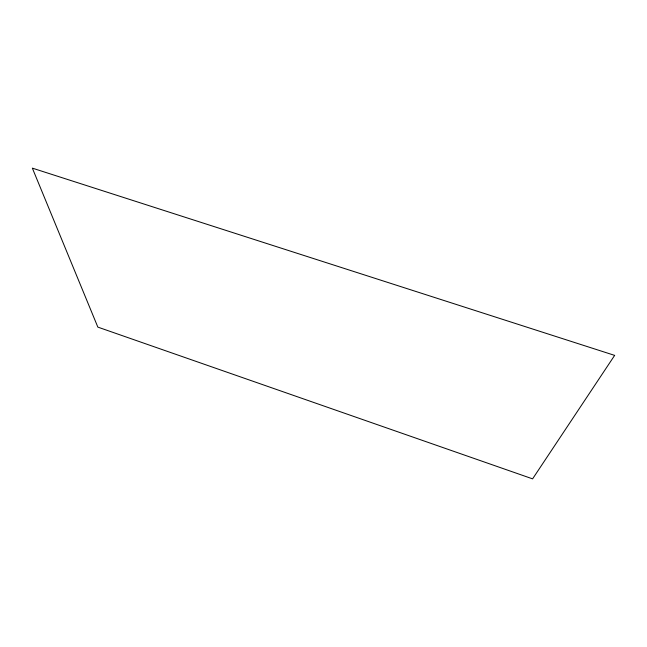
<?xml version="1.0" encoding="UTF-8"?>
<svg xmlns="http://www.w3.org/2000/svg" width="647" height="647" viewBox="0 0 647 647"><rect width="100%" height="100%" fill="white"/><g stroke="black" fill="none" stroke-linecap="round" stroke-linejoin="round"><path stroke-width="0.97" d="M614.65 355.381L532.594 478.861L97.843 327.107L32.35 168.139L614.65 355.381"/></g></svg>
